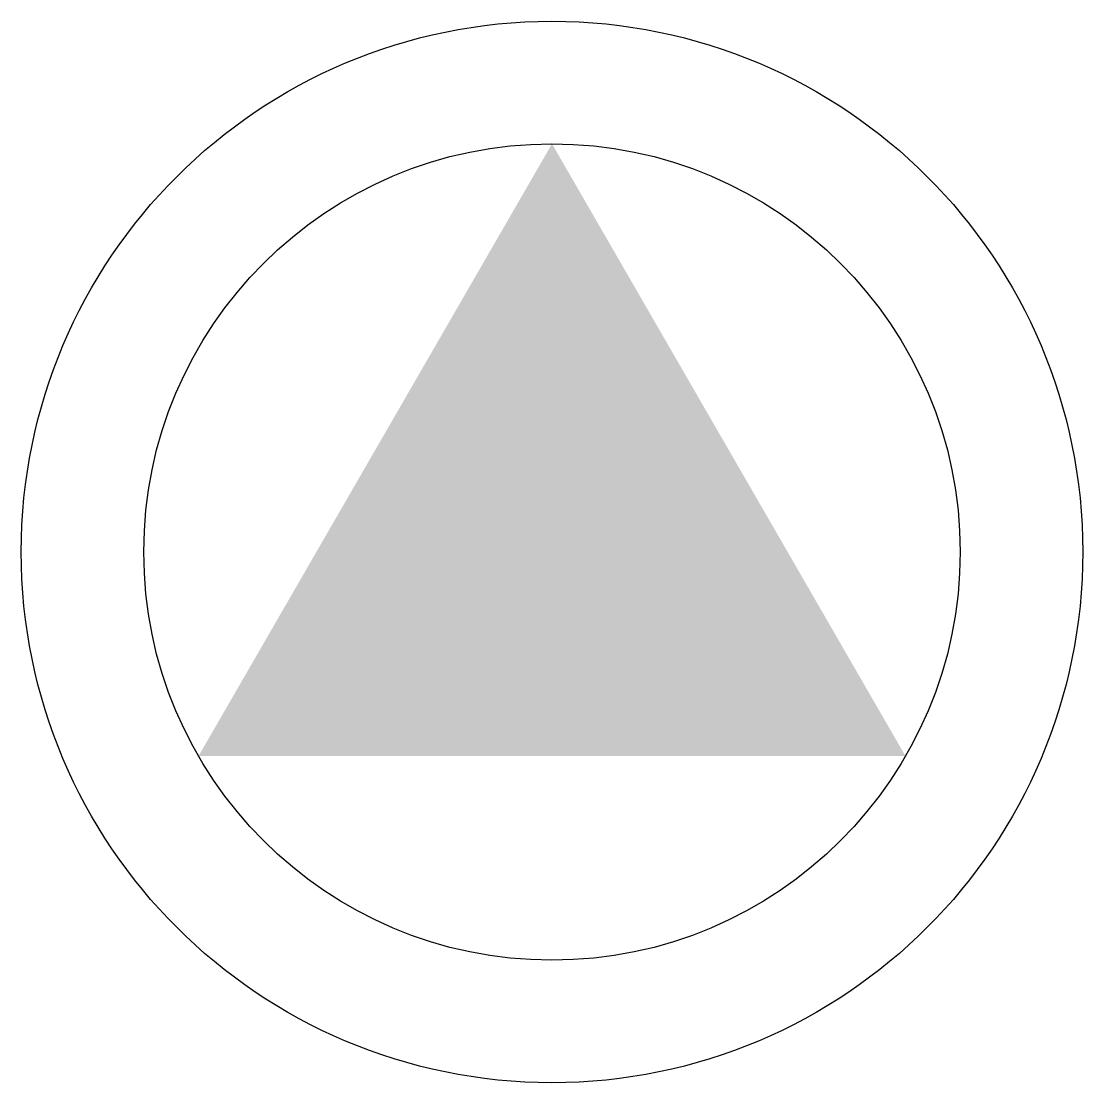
# Model space of a CAD drawing. Header units: millimetres. Extents: x -3108.605 to -3108.205, y 3720.015 to 3720.415.
import ezdxf

# ---------------------------------------------------------------- set-up
doc = ezdxf.new("R2010")
doc.units = ezdxf.units.MM
doc.header["$LTSCALE"] = 10
doc.layers.add('Ele_tomadas', color=2, linetype='Continuous')

msp = doc.modelspace()

# ---------------------------------------------------------------- hatches: boundary and pattern name
at = {"layer": 'Ele_tomadas'}
msp.add_hatch(color=1, dxfattribs=at).paths.add_polyline_path([(-3108.27194, 3720.13787), (-3108.40515, 3720.36859), (-3108.53835, 3720.13787)])

# ---------------------------------------------------------------- linework, layer by layer
at = {"layer": 'Ele_tomadas', "color": 2}
for radius in [0.2, 0.15381]:
    msp.add_circle((-3108.40515, 3720.21478), radius, dxfattribs=at)

doc.saveas('drawing.dxf')
